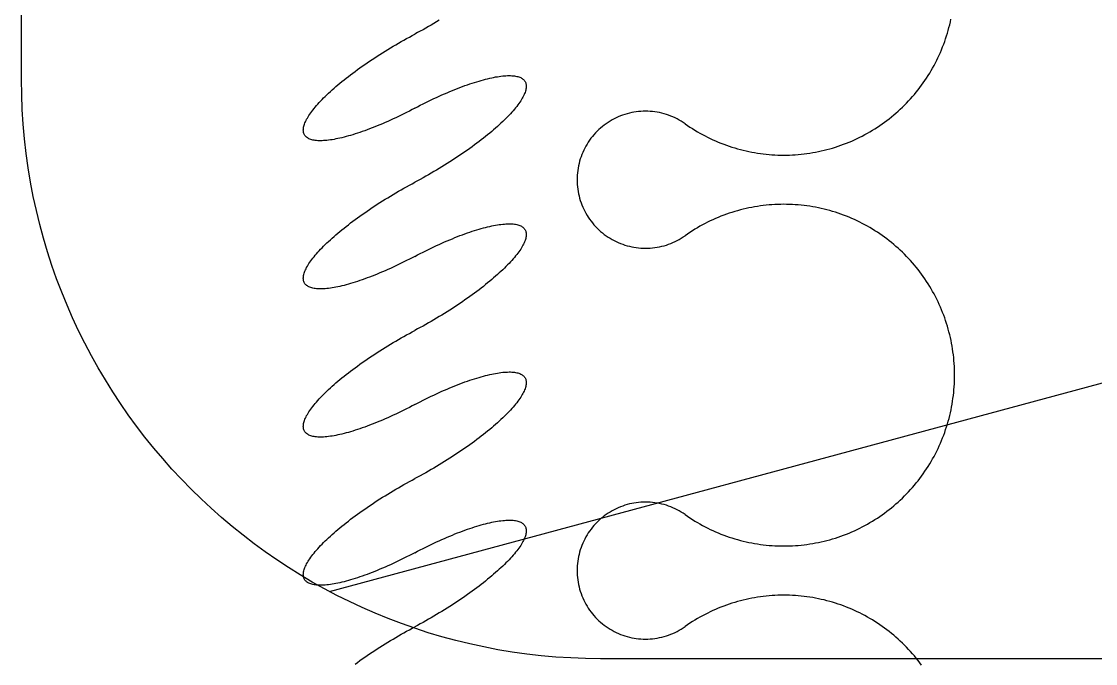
# Model space of a CAD drawing. Header units: millimetres. Extents: x -187744 to 2148, y -49419 to 6550.
# Drawn here: x -8890.4 to -8751.2, y -12017.7 to -11934.5 of the extents above; entities that cross this region are included whole.
import ezdxf

# ---------------------------------------------------------------- set-up
doc = ezdxf.new("R2010")
doc.units = ezdxf.units.MM
doc.header["$LTSCALE"] = 1000
doc.header["$MEASUREMENT"] = 0
doc.linetypes.add('HIDDEN2', pattern=[0.1875, 0.125, -0.0625])
for name, color, linetype in [('FF-FURNA', 40, 'Continuous'), ('厨卫用具', 15, 'Continuous'), ('空_', 6, 'HIDDEN2')]:
    doc.layers.add(name, color=color, linetype=linetype)

# ---------------------------------------------------------------- blocks, each defined once
blk = doc.blocks.new('DRAPES2')
at = {"linetype": 'ByBlock'}
for points in [[(769.339, 89.2269, 0), (769.945, 88.7751, 0), (770.543, 88.313, 0), (771.134, 87.8408, 0), (771.716, 87.3586, 0), (772.289, 86.8665, 0), (772.855, 86.3647, 0), (773.411, 85.8533, 0), (773.959, 85.3325, 0), (774.498, 84.8023, 0), (775.028, 84.2631, 0), (775.548, 83.7149, 0), (776.059, 83.1579, 0), (776.561, 82.5922, 0), (777.052, 82.0181, 0), (777.534, 81.4356, 0), (778.006, 80.845, 0), (778.467, 80.2464, 0), (778.919, 79.64, 0), (779.36, 79.026, 0), (779.79, 78.4046, 0), (780.21, 77.7759, 0), (780.618, 77.1401, 0), (781.016, 76.4975, 0), (781.403, 75.8481, 0), (781.779, 75.1922, 0), (782.144, 74.53, 0), (782.497, 73.8617, 0), (782.838, 73.1874, 0), (783.169, 72.5074, 0), (783.487, 71.8219, 0), (783.794, 71.131, 0), (784.089, 70.435, 0), (784.371, 69.734, 0), (784.642, 69.0284, 0), (784.901, 68.3182, 0), (785.148, 67.6036, 0), (785.382, 66.885, 0), (785.604, 66.1625, 0), (785.814, 65.4363, 0), (786.011, 64.7066, 0), (786.196, 63.9736, 0), (786.368, 63.2376, 0), (786.528, 62.4987, 0), (786.675, 61.7573, 0), (786.809, 61.0134, 0), (786.931, 60.2674, 0), (787.04, 59.5194, 0), (787.136, 58.7696, 0), (787.219, 58.0183, 0), (787.289, 57.2657, 0), (787.347, 56.512, 0), (787.392, 55.7574, 0), (787.423, 55.0022, 0), (787.442, 54.2465, 0), (787.448, 53.4906, 0), (787.441, 52.7348, 0), (787.421, 51.9791, 0), (787.389, 51.224, 0), (787.343, 50.4694, 0), (787.284, 49.7158, 0), (787.213, 48.9633, 0), (787.129, 48.2121, 0), (787.031, 47.4625, 0), (786.922, 46.7146, 0), (786.799, 45.9687, 0), (786.664, 45.2251, 0), (786.516, 44.4838, 0), (786.355, 43.7452, 0), (786.182, 43.0094, 0), (785.996, 42.2767, 0), (785.798, 41.5473, 0), (785.587, 40.8214, 0), (785.364, 40.0991, 0), (785.128, 39.3808, 0), (784.881, 38.6667, 0), (784.621, 37.9568, 0), (784.349, 37.2515, 0), (784.065, 36.5509, 0), (783.769, 35.8553, 0), (783.462, 35.1649, 0), (783.142, 34.4798, 0), (782.811, 33.8002, 0), (782.469, 33.1264, 0), (782.114, 32.4586, 0), (781.749, 31.7969, 0), (781.372, 31.1416, 0), (780.985, 30.4927, 0), (780.586, 29.8506, 0), (780.176, 29.2154, 0), (779.755, 28.5873, 0), (779.324, 27.9665, 0)], [(808.31, 27.9648, 0), (807.879, 28.5857, 0), (807.458, 29.2139, 0), (807.049, 29.8491, 0), (806.65, 30.4913, 0), (806.262, 31.1401, 0), (805.885, 31.7955, 0), (805.52, 32.4573, 0), (805.166, 33.1252, 0), (804.824, 33.799, 0), (804.493, 34.4786, 0), (804.173, 35.1637, 0), (803.866, 35.8542, 0), (803.57, 36.5498, 0), (803.286, 37.2504, 0), (803.014, 37.9558, 0), (802.755, 38.6656, 0), (802.507, 39.3798, 0), (802.272, 40.0982, 0), (802.049, 40.8204, 0), (801.838, 41.5464, 0), (801.64, 42.2758, 0), (801.454, 43.0085, 0), (801.281, 43.7443, 0), (801.12, 44.483, 0), (800.972, 45.2242, 0), (800.837, 45.9679, 0), (800.715, 46.7138, 0), (800.605, 47.4617, 0), (800.508, 48.2114, 0), (800.424, 48.9626, 0), (800.352, 49.7151, 0), (800.294, 50.4687, 0), (800.248, 51.2232, 0), (800.216, 51.9784, 0), (800.196, 52.734, 0), (800.189, 53.4899, 0), (800.195, 54.2458, 0), (800.214, 55.0014, 0), (800.246, 55.7567, 0), (800.29, 56.5112, 0), (800.348, 57.2649, 0), (800.418, 58.0175, 0), (800.502, 58.7688, 0), (800.598, 59.5186, 0), (800.707, 60.2666, 0), (800.828, 61.0126, 0), (800.963, 61.7565, 0), (801.11, 62.4979, 0), (801.27, 63.2367, 0), (801.442, 63.9727, 0), (801.627, 64.7057, 0), (801.824, 65.4353, 0), (802.034, 66.1615, 0), (802.256, 66.884, 0), (802.491, 67.6026, 0), (802.738, 68.3171, 0), (802.996, 69.0273, 0), (803.267, 69.733, 0), (803.55, 70.4339, 0), (803.845, 71.1299, 0), (804.152, 71.8207, 0), (804.471, 72.5062, 0), (804.801, 73.1862, 0), (805.143, 73.8604, 0), (805.496, 74.5287, 0), (805.86, 75.1909, 0), (806.236, 75.8467, 0), (806.623, 76.496, 0), (807.021, 77.1386, 0), (807.43, 77.7744, 0), (807.85, 78.403, 0), (808.28, 79.0244, 0), (808.721, 79.6383, 0), (809.173, 80.2447, 0), (809.634, 80.8432, 0), (810.106, 81.4337, 0), (810.588, 82.0161, 0), (811.08, 82.5902, 0), (811.581, 83.1558, 0), (812.092, 83.7128, 0), (812.613, 84.261, 0), (813.143, 84.8001, 0), (813.681, 85.3302, 0), (814.229, 85.851, 0), (814.786, 86.3623, 0), (815.351, 86.8641, 0), (815.925, 87.3561, 0), (816.507, 87.8382, 0), (817.098, 88.3104, 0), (817.696, 88.7724, 0), (818.302, 89.2241, 0), (818.916, 89.6654, 0), (819.537, 90.0961, 0), (820.165, 90.5162, 0), (820.801, 90.9254, 0), (821.443, 91.3238, 0), (822.092, 91.7111, 0), (822.748, 92.0873, 0), (823.41, 92.4522, 0), (824.078, 92.8058, 0), (824.752, 93.1479, 0), (825.432, 93.4785, 0), (826.117, 93.7974, 0), (826.808, 94.1045, 0), (827.504, 94.3998, 0), (828.205, 94.6832, 0), (828.91, 94.9545, 0), (829.62, 95.2138, 0), (830.334, 95.4609, 0), (831.053, 95.6957, 0), (831.775, 95.9183, 0), (832.501, 96.1285, 0), (833.231, 96.3262, 0), (833.964, 96.5115, 0), (834.7, 96.6842, 0), (835.438, 96.8443, 0), (836.18, 96.9918, 0), (836.924, 97.1266, 0), (837.67, 97.2487, 0), (838.418, 97.358, 0), (839.167, 97.4546, 0), (839.919, 97.5383, 0), (840.671, 97.6091, 0), (841.425, 97.6671, 0), (842.179, 97.7122, 0), (842.935, 97.7445, 0), (843.69, 97.7638, 0), (844.446, 97.7702, 0)], [(844.446, 97.7702, 0), (845.202, 97.7637, 0), (845.958, 97.7443, 0), (846.713, 97.712, 0), (847.467, 97.6668, 0), (848.221, 97.6087, 0), (848.973, 97.5377, 0), (849.725, 97.454, 0), (850.474, 97.3573, 0), (851.222, 97.2479, 0), (851.968, 97.1258, 0), (852.712, 96.9909, 0), (853.453, 96.8433, 0), (854.192, 96.6831, 0), (854.928, 96.5103, 0), (855.661, 96.325, 0), (856.39, 96.1271, 0), (857.116, 95.9169, 0), (857.839, 95.6942, 0), (858.557, 95.4593, 0), (859.272, 95.2121, 0), (859.982, 94.9527, 0), (860.687, 94.6813, 0), (861.388, 94.3979, 0), (862.084, 94.1025, 0), (862.774, 93.7953, 0), (863.46, 93.4763, 0), (864.139, 93.1457, 0), (864.813, 92.8035, 0), (865.481, 92.4499, 0), (866.143, 92.0848, 0), (866.799, 91.7086, 0), (867.448, 91.3212, 0), (868.09, 90.9228, 0), (868.726, 90.5134, 0), (869.354, 90.0933, 0), (869.975, 89.6625, 0), (870.589, 89.2211, 0), (871.195, 88.7693, 0), (871.793, 88.3073, 0), (872.384, 87.8351, 0), (872.966, 87.3529, 0), (873.539, 86.8608, 0), (874.105, 86.3589, 0), (874.661, 85.8475, 0), (875.209, 85.3267, 0), (875.748, 84.7966, 0), (876.278, 84.2573, 0), (876.798, 83.7091, 0), (877.309, 83.1521, 0), (877.811, 82.5864, 0), (878.302, 82.0123, 0), (878.784, 81.4298, 0), (879.256, 80.8392, 0), (879.717, 80.2406, 0), (880.169, 79.6343, 0), (880.61, 79.0203, 0), (881.04, 78.3988, 0), (881.46, 77.7702, 0), (881.868, 77.1344, 0), (882.266, 76.4917, 0), (882.653, 75.8424, 0), (883.029, 75.1865, 0), (883.394, 74.5243, 0), (883.747, 73.8559, 0), (884.088, 73.1817, 0), (884.419, 72.5017, 0), (884.737, 71.8161, 0), (885.044, 71.1253, 0), (885.339, 70.4292, 0), (885.621, 69.7283, 0), (885.892, 69.0226, 0), (886.151, 68.3124, 0), (886.398, 67.5979, 0), (886.632, 66.8792, 0), (886.854, 66.1567, 0), (887.064, 65.4305, 0), (887.261, 64.7008, 0), (887.446, 63.9678, 0), (887.618, 63.2318, 0), (887.778, 62.493, 0), (887.925, 61.7515, 0), (888.059, 61.0077, 0), (888.181, 60.2616, 0), (888.29, 59.5136, 0), (888.386, 58.7638, 0), (888.469, 58.0125, 0), (888.539, 57.2599, 0), (888.597, 56.5062, 0), (888.642, 55.7516, 0), (888.673, 54.9964, 0), (888.692, 54.2407, 0), (888.698, 53.4849, 0), (888.691, 52.729, 0), (888.671, 51.9734, 0), (888.639, 51.2182, 0), (888.593, 50.4637, 0), (888.534, 49.7101, 0), (888.463, 48.9575, 0), (888.379, 48.2064, 0), (888.281, 47.4567, 0), (888.172, 46.7089, 0), (888.049, 45.963, 0), (887.914, 45.2193, 0), (887.766, 44.478, 0), (887.605, 43.7394, 0), (887.432, 43.0037, 0), (887.246, 42.271, 0), (887.048, 41.5415, 0), (886.837, 40.8156, 0), (886.614, 40.0934, 0), (886.378, 39.3751, 0), (886.131, 38.6609, 0), (885.871, 37.9511, 0), (885.599, 37.2457, 0), (885.315, 36.5452, 0), (885.019, 35.8496, 0), (884.712, 35.1591, 0), (884.392, 34.474, 0), (884.061, 33.7945, 0), (883.719, 33.1207, 0), (883.364, 32.4528, 0), (882.999, 31.7911, 0), (882.622, 31.1358, 0), (882.235, 30.487, 0), (881.836, 29.8449, 0), (881.426, 29.2096, 0), (881.005, 28.5815, 0), (880.574, 27.9607, 0)], [(909.56, 27.959, 0), (909.129, 28.5799, 0), (908.708, 29.2081, 0), (908.299, 29.8433, 0), (907.9, 30.4855, 0), (907.512, 31.1344, 0), (907.135, 31.7898, 0), (906.77, 32.4515, 0), (906.416, 33.1194, 0), (906.074, 33.7932, 0), (905.743, 34.4728, 0), (905.423, 35.1579, 0), (905.116, 35.8484, 0), (904.82, 36.5441, 0), (904.536, 37.2447, 0), (904.264, 37.95, 0), (904.005, 38.6599, 0), (903.757, 39.3741, 0), (903.522, 40.0924, 0), (903.299, 40.8147, 0), (903.088, 41.5406, 0), (902.89, 42.2701, 0), (902.704, 43.0028, 0), (902.531, 43.7386, 0), (902.37, 44.4772, 0), (902.222, 45.2185, 0), (902.087, 45.9622, 0), (901.965, 46.7081, 0), (901.855, 47.456, 0), (901.758, 48.2056, 0), (901.674, 48.9568, 0), (901.602, 49.7093, 0), (901.544, 50.4629, 0), (901.498, 51.2175, 0), (901.466, 51.9727, 0), (901.446, 52.7283, 0), (901.439, 53.4842, 0), (901.445, 54.24, 0), (901.464, 54.9957, 0), (901.496, 55.7509, 0), (901.54, 56.5055, 0), (901.598, 57.2592, 0), (901.668, 58.0118, 0), (901.752, 58.7631, 0), (901.848, 59.5128, 0), (901.957, 60.2608, 0), (902.078, 61.0069, 0), (902.213, 61.7507, 0), (902.36, 62.4922, 0), (902.52, 63.231, 0), (902.692, 63.967, 0), (902.877, 64.6999, 0), (903.074, 65.4296, 0), (903.284, 66.1558, 0), (903.506, 66.8783, 0), (903.741, 67.5969, 0), (903.988, 68.3114, 0), (904.246, 69.0216, 0), (904.517, 69.7272, 0), (904.8, 70.4281, 0), (905.095, 71.1241, 0), (905.402, 71.815, 0), (905.721, 72.5005, 0), (906.051, 73.1804, 0), (906.393, 73.8547, 0), (906.746, 74.5229, 0), (907.11, 75.1851, 0), (907.486, 75.8409, 0), (907.873, 76.4903, 0), (908.271, 77.1329, 0), (908.68, 77.7686, 0), (909.1, 78.3972, 0), (909.53, 79.0186, 0), (909.971, 79.6326, 0), (910.423, 80.2389, 0), (910.884, 80.8374, 0), (911.356, 81.428, 0), (911.838, 82.0104, 0), (912.33, 82.5845, 0), (912.831, 83.1501, 0), (913.342, 83.707, 0), (913.863, 84.2552, 0), (914.393, 84.7944, 0), (914.931, 85.3244, 0), (915.479, 85.8452, 0), (916.036, 86.3566, 0), (916.601, 86.8583, 0), (917.175, 87.3503, 0), (917.757, 87.8325, 0), (918.348, 88.3046, 0), (918.946, 88.7666, 0), (919.552, 89.2183, 0), (920.166, 89.6596, 0), (920.787, 90.0903, 0), (921.415, 90.5104, 0), (922.051, 90.9197, 0), (922.693, 91.318, 0), (923.342, 91.7054, 0), (923.998, 92.0816, 0), (924.66, 92.4465, 0), (925.328, 92.8001, 0), (926.002, 93.1422, 0), (926.682, 93.4727, 0), (927.367, 93.7916, 0), (928.058, 94.0987, 0), (928.754, 94.394, 0), (929.455, 94.6774, 0), (930.16, 94.9488, 0), (930.87, 95.208, 0), (931.584, 95.4551, 0), (932.303, 95.69, 0), (933.025, 95.9125, 0), (933.751, 96.1227, 0), (934.481, 96.3205, 0), (935.214, 96.5057, 0), (935.95, 96.6785, 0), (936.688, 96.8386, 0)], [(808.31, 27.9648, 0), (808.651, 27.4638, 0), (808.976, 26.9514, 0), (809.282, 26.4283, 0), (809.571, 25.895, 0), (809.841, 25.3521, 0), (810.092, 24.8003, 0), (810.325, 24.2403, 0), (810.538, 23.6726, 0), (810.732, 23.098, 0), (810.906, 22.5172, 0), (811.06, 21.9307, 0), (811.194, 21.3393, 0), (811.307, 20.7436, 0), (811.4, 20.1445, 0), (811.473, 19.5425, 0), (811.525, 18.9384, 0), (811.557, 18.3328, 0), (811.567, 17.7265, 0), (811.557, 17.1203, 0), (811.527, 16.5147, 0), (811.475, 15.9105, 0), (811.403, 15.3084, 0), (811.311, 14.7091, 0), (811.198, 14.1134, 0), (811.065, 13.5218, 0), (810.911, 12.9352, 0), (810.738, 12.3541, 0), (810.545, 11.7792, 0), (810.332, 11.2113, 0), (810.101, 10.651, 0), (809.85, 10.099, 0), (809.58, 9.5558, 0), (809.292, 9.02215, 0), (808.986, 8.49865, 0), (808.663, 7.9859, 0), (808.322, 7.4845, 0), (807.964, 6.99504, 0), (807.589, 6.5181, 0), (807.199, 6.05422, 0), (806.793, 5.60395, 0), (806.371, 5.16781, 0), (805.936, 4.74632, 0), (805.485, 4.33996, 0), (805.022, 3.94921, 0), (804.545, 3.57452, 0), (804.056, 3.21634, 0), (803.555, 2.87508, 0), (803.042, 2.55113, 0), (802.519, 2.24488, 0), (801.985, 1.95669, 0), (801.442, 1.68688, 0), (800.89, 1.43578, 0), (800.33, 1.20368, 0), (799.762, 0.990841, 0), (799.187, 0.797523, 0), (798.606, 0.623948, 0), (798.02, 0.470317, 0), (797.428, 0.336811, 0), (796.833, 0.223584, 0), (796.234, 0.13077, 0), (795.631, 0.058477, 0), (795.027, 0.006788, 0), (794.422, -0.024236, 0), (793.815, -0.034558, 0), (793.209, -0.024167, 0), (792.604, 0.006926, 0), (791.999, 0.058683, 0), (791.397, 0.131045, 0), (790.798, 0.223928, 0), (790.203, 0.337222, 0), (789.611, 0.470795, 0), (789.024, 0.624493, 0), (788.444, 0.798135, 0), (787.869, 0.991518, 0), (787.301, 1.20442, 0), (786.741, 1.43658, 0), (786.189, 1.68775, 0), (785.646, 1.95762, 0), (785.113, 2.24587, 0), (784.589, 2.55218, 0), (784.077, 2.87619, 0), (783.575, 3.21751, 0), (783.086, 3.57574, 0), (782.61, 3.95048, 0), (782.146, 4.34129, 0), (781.696, 4.7477, 0), (781.26, 5.16924, 0), (780.839, 5.60543, 0), (780.433, 6.05574, 0), (780.042, 6.51966, 0), (779.668, 6.99665, 0), (779.31, 7.48615, 0), (778.969, 7.98759, 0), (778.645, 8.50037, 0), (778.34, 9.02391, 0), (778.052, 9.5576, 0), (777.782, 10.1008, 0), (777.531, 10.6529, 0), (777.3, 11.2132, 0), (777.087, 11.7811, 0), (776.894, 12.356, 0), (776.721, 12.9371, 0), (776.568, 13.5238, 0), (776.435, 14.1153, 0), (776.322, 14.7111, 0), (776.229, 15.3104, 0), (776.158, 15.9125, 0), (776.106, 16.5167, 0), (776.076, 17.1223, 0), (776.066, 17.7286, 0), (776.076, 18.3348, 0), (776.108, 18.9404, 0), (776.16, 19.5445, 0), (776.233, 20.1465, 0), (776.326, 20.7456, 0), (776.44, 21.3412, 0), (776.574, 21.9326, 0), (776.728, 22.5191, 0), (776.902, 23.1, 0), (777.096, 23.6745, 0), (777.309, 24.2422, 0), (777.541, 24.8022, 0), (777.793, 25.3539, 0), (778.063, 25.8968, 0), (778.352, 26.43, 0), (778.658, 26.9532, 0), (778.983, 27.4655, 0), (779.324, 27.9665, 0)], [(909.56, 27.959, 0), (909.901, 27.458, 0), (910.226, 26.9457, 0), (910.532, 26.4225, 0), (910.821, 25.8892, 0), (911.091, 25.3463, 0), (911.342, 24.7946, 0), (911.575, 24.2345, 0), (911.788, 23.6669, 0), (911.982, 23.0923, 0), (912.156, 22.5114, 0), (912.31, 21.9249, 0), (912.444, 21.3335, 0), (912.557, 20.7379, 0), (912.65, 20.1387, 0), (912.723, 19.5367, 0), (912.775, 18.9326, 0), (912.807, 18.327, 0), (912.817, 17.7208, 0), (912.807, 17.1145, 0), (912.777, 16.5089, 0), (912.725, 15.9047, 0), (912.653, 15.3026, 0), (912.561, 14.7034, 0), (912.448, 14.1076, 0), (912.315, 13.5161, 0), (912.161, 12.9294, 0), (911.988, 12.3483, 0), (911.795, 11.7735, 0), (911.582, 11.2056, 0), (911.351, 10.6453, 0), (911.1, 10.0932, 0), (910.83, 9.55004, 0), (910.542, 9.01639, 0), (910.236, 8.49289, 0), (909.913, 7.98014, 0), (909.572, 7.47874, 0), (909.214, 6.98928, 0), (908.839, 6.51234, 0), (908.449, 6.04846, 0), (908.043, 5.59819, 0), (907.621, 5.16205, 0), (907.186, 4.74056, 0), (906.735, 4.3342, 0), (906.272, 3.94345, 0), (905.795, 3.56876, 0), (905.306, 3.21058, 0), (904.805, 2.86932, 0), (904.292, 2.54537, 0), (903.769, 2.23912, 0), (903.235, 1.95093, 0), (902.692, 1.68112, 0), (902.14, 1.43002, 0), (901.58, 1.19792, 0), (901.012, 0.985082, 0), (900.437, 0.791764, 0), (899.856, 0.618188, 0), (899.27, 0.464557, 0), (898.678, 0.331051, 0), (898.083, 0.217825, 0), (897.484, 0.125011, 0), (896.881, 0.052717, 0), (896.277, 0.001028, 0), (895.672, -0.029995, 0), (895.065, -0.040317, 0), (894.459, -0.029926, 0), (893.854, 0.001166, 0), (893.249, 0.052924, 0), (892.647, 0.125286, 0), (892.048, 0.218168, 0), (891.453, 0.331462, 0), (890.861, 0.465036, 0), (890.274, 0.618733, 0), (889.694, 0.792375, 0), (889.119, 0.985758, 0), (888.551, 1.19866, 0), (887.991, 1.43083, 0), (887.439, 1.68199, 0), (886.896, 1.95186, 0), (886.363, 2.24011, 0), (885.839, 2.54642, 0), (885.327, 2.87043, 0), (884.825, 3.21175, 0), (884.336, 3.56999, 0), (883.86, 3.94472, 0), (883.396, 4.33553, 0), (882.946, 4.74194, 0), (882.51, 5.16348, 0), (882.089, 5.59967, 0), (881.683, 6.04998, 0), (881.292, 6.51391, 0), (880.918, 6.99089, 0), (880.56, 7.48039, 0), (880.219, 7.98183, 0), (879.895, 8.49461, 0), (879.59, 9.01815, 0), (879.302, 9.55184, 0), (879.032, 10.095, 0), (878.781, 10.6471, 0), (878.55, 11.2075, 0), (878.337, 11.7754, 0), (878.144, 12.3502, 0), (877.971, 12.9313, 0), (877.818, 13.518, 0), (877.685, 14.1096, 0), (877.572, 14.7054, 0), (877.479, 15.3046, 0), (877.408, 15.9067, 0), (877.356, 16.5109, 0), (877.326, 17.1165, 0), (877.316, 17.7228, 0), (877.326, 18.3291, 0), (877.358, 18.9346, 0), (877.41, 19.5387, 0), (877.483, 20.1407, 0), (877.576, 20.7399, 0), (877.69, 21.3355, 0), (877.824, 21.9269, 0), (877.978, 22.5133, 0), (878.152, 23.0942, 0), (878.345, 23.6688, 0), (878.559, 24.2364, 0), (878.791, 24.7964, 0), (879.043, 25.3482, 0), (879.313, 25.891, 0), (879.602, 26.4243, 0), (879.908, 26.9474, 0), (880.233, 27.4597, 0), (880.574, 27.9607, 0)]]:
    blk.add_polyline3d(points, dxfattribs=at)
blk = doc.blocks.new('06BDR-PR2')
for points in [[(899.644, 0, 0), (900.016, 0.70889, 0), (900.382, 1.41736, 0), (900.742, 2.12497, 0), (901.095, 2.8313, 0), (901.441, 3.53593, 0), (901.781, 4.23843, 0), (902.113, 4.93837, 0), (902.438, 5.63534, 0), (902.756, 6.32892, 0), (903.066, 7.01868, 0), (903.369, 7.70421, 0), (903.663, 8.38511, 0), (903.949, 9.06095, 0), (904.227, 9.73134, 0), (904.496, 10.3959, 0), (904.756, 11.0541, 0), (905.008, 11.7057, 0), (905.251, 12.3503, 0), (905.484, 12.9874, 0), (905.708, 13.6167, 0), (905.923, 14.2378, 0), (906.128, 14.8503, 0), (906.323, 15.4538, 0), (906.509, 16.0481, 0), (906.685, 16.6327, 0), (906.85, 17.2073, 0), (907.006, 17.7715, 0), (907.151, 18.325, 0), (907.286, 18.8674, 0), (907.411, 19.3985, 0), (907.525, 19.9179, 0), (907.629, 20.4254, 0), (907.722, 20.9205, 0), (907.805, 21.403, 0), (907.876, 21.8726, 0), (907.937, 22.329, 0), (907.988, 22.772, 0), (908.027, 23.2013, 0), (908.056, 23.6166, 0), (908.073, 24.0177, 0), (908.08, 24.4043, 0), (908.076, 24.7762, 0), (908.062, 25.1332, 0), (908.036, 25.475, 0), (907.999, 25.8015, 0), (907.952, 26.1125, 0), (907.894, 26.4077, 0), (907.825, 26.687, 0), (907.746, 26.9503, 0), (907.655, 27.1973, 0), (907.555, 27.4279, 0), (907.443, 27.642, 0), (907.321, 27.8395, 0), (907.189, 28.0201, 0), (907.047, 28.1839, 0), (906.894, 28.3308, 0), (906.731, 28.4605, 0), (906.558, 28.5732, 0), (906.375, 28.6686, 0), (906.182, 28.7467, 0), (905.98, 28.8075, 0), (905.767, 28.851, 0), (905.546, 28.8771, 0), (905.315, 28.8858, 0), (905.075, 28.8771, 0), (904.826, 28.851, 0), (904.568, 28.8075, 0), (904.301, 28.7467, 0), (904.025, 28.6686, 0), (903.742, 28.5732, 0), (903.45, 28.4605, 0), (903.149, 28.3308, 0), (902.841, 28.1839, 0), (902.526, 28.0201, 0), (902.202, 27.8395, 0), (901.872, 27.642, 0), (901.534, 27.4279, 0), (901.19, 27.1973, 0), (900.838, 26.9503, 0), (900.48, 26.687, 0), (900.116, 26.4077, 0), (899.746, 26.1125, 0), (899.37, 25.8015, 0), (898.989, 25.475, 0), (898.602, 25.1332, 0), (898.209, 24.7762, 0), (897.812, 24.4043, 0), (897.411, 24.0177, 0), (897.004, 23.6166, 0), (896.594, 23.2013, 0), (896.18, 22.772, 0), (895.762, 22.329, 0), (895.34, 21.8726, 0), (894.915, 21.403, 0), (894.488, 20.9205, 0), (894.058, 20.4254, 0), (893.625, 19.9179, 0), (893.19, 19.3985, 0), (892.753, 18.8674, 0), (892.315, 18.325, 0), (891.875, 17.7715, 0), (891.435, 17.2073, 0), (890.993, 16.6327, 0), (890.551, 16.0481, 0), (890.108, 15.4538, 0), (889.666, 14.8503, 0), (889.223, 14.2378, 0), (888.782, 13.6167, 0), (888.34, 12.9874, 0), (887.9, 12.3503, 0), (887.462, 11.7057, 0), (887.024, 11.0541, 0), (886.589, 10.3959, 0), (886.156, 9.73134, 0), (885.725, 9.06095, 0), (885.297, 8.38511, 0), (884.871, 7.70421, 0), (884.449, 7.01868, 0), (884.03, 6.32892, 0), (883.614, 5.63534, 0), (883.203, 4.93837, 0), (882.796, 4.23843, 0), (882.393, 3.53593, 0), (881.994, 2.8313, 0), (881.601, 2.12497, 0), (881.212, 1.41736, 0), (880.829, 0.70889, 0), (880.452, 0, 0)], [(938.03, 0, 0), (938.402, 0.70889, 0), (938.768, 1.41736, 0), (939.127, 2.12497, 0), (939.48, 2.8313, 0), (939.827, 3.53593, 0), (940.166, 4.23843, 0), (940.499, 4.93837, 0), (940.824, 5.63534, 0), (941.142, 6.32892, 0), (941.452, 7.01868, 0), (941.754, 7.70421, 0), (942.049, 8.38511, 0), (942.335, 9.06095, 0), (942.612, 9.73134, 0), (942.882, 10.3959, 0), (943.142, 11.0541, 0), (943.394, 11.7057, 0), (943.636, 12.3503, 0), (943.87, 12.9874, 0), (944.094, 13.6167, 0), (944.308, 14.2378, 0), (944.514, 14.8503, 0), (944.709, 15.4538, 0), (944.895, 16.0481, 0), (945.07, 16.6327, 0), (945.236, 17.2073, 0), (945.392, 17.7715, 0), (945.537, 18.325, 0), (945.672, 18.8674, 0), (945.797, 19.3985, 0), (945.911, 19.9179, 0), (946.015, 20.4254, 0), (946.108, 20.9205, 0), (946.19, 21.403, 0), (946.262, 21.8726, 0), (946.323, 22.329, 0), (946.373, 22.772, 0), (946.413, 23.2013, 0), (946.441, 23.6166, 0), (946.459, 24.0177, 0), (946.466, 24.4043, 0), (946.462, 24.7762, 0), (946.447, 25.1332, 0), (946.422, 25.475, 0), (946.385, 25.8015, 0), (946.338, 26.1125, 0), (946.28, 26.4077, 0), (946.211, 26.687, 0), (946.131, 26.9503, 0), (946.041, 27.1973, 0), (945.94, 27.4279, 0), (945.829, 27.642, 0), (945.707, 27.8395, 0), (945.575, 28.0201, 0), (945.432, 28.1839, 0), (945.279, 28.3308, 0), (945.116, 28.4605, 0), (944.943, 28.5732, 0), (944.76, 28.6686, 0), (944.568, 28.7467, 0), (944.365, 28.8075, 0), (944.153, 28.851, 0), (943.931, 28.8771, 0), (943.701, 28.8858, 0), (943.46, 28.8771, 0), (943.211, 28.851, 0), (942.953, 28.8075, 0), (942.686, 28.7467, 0), (942.411, 28.6686, 0), (942.127, 28.5732, 0), (941.835, 28.4605, 0), (941.535, 28.3308, 0), (941.227, 28.1839, 0), (940.911, 28.0201, 0), (940.588, 27.8395, 0), (940.257, 27.642, 0), (939.92, 27.4279, 0), (939.575, 27.1973, 0), (939.224, 26.9503, 0), (938.866, 26.687, 0), (938.502, 26.4077, 0), (938.132, 26.1125, 0), (937.756, 25.8015, 0), (937.374, 25.475, 0), (936.987, 25.1332, 0), (936.595, 24.7762, 0), (936.198, 24.4043, 0), (935.796, 24.0177, 0), (935.39, 23.6166, 0), (934.98, 23.2013, 0), (934.565, 22.772, 0), (934.147, 22.329, 0), (933.726, 21.8726, 0), (933.301, 21.403, 0), (932.874, 20.9205, 0), (932.443, 20.4254, 0), (932.011, 19.9179, 0), (931.576, 19.3985, 0), (931.139, 18.8674, 0), (930.701, 18.325, 0), (930.261, 17.7715, 0), (929.82, 17.2073, 0), (929.379, 16.6327, 0), (928.936, 16.0481, 0), (928.494, 15.4538, 0), (928.051, 14.8503, 0), (927.609, 14.2378, 0), (927.167, 13.6167, 0), (926.726, 12.9874, 0), (926.286, 12.3503, 0), (925.847, 11.7057, 0), (925.41, 11.0541, 0), (924.975, 10.3959, 0), (924.541, 9.73134, 0), (924.111, 9.06095, 0), (923.682, 8.38511, 0), (923.257, 7.70421, 0), (922.834, 7.01868, 0), (922.415, 6.32892, 0), (922, 5.63534, 0), (921.589, 4.93837, 0), (921.181, 4.23843, 0), (920.778, 3.53593, 0), (920.38, 2.8313, 0), (919.986, 2.12497, 0), (919.598, 1.41736, 0), (919.215, 0.70889, 0), (918.837, 0, 0)], [(976.416, 0, 0), (976.787, 0.70889, 0), (977.153, 1.41736, 0), (977.513, 2.12497, 0), (977.866, 2.8313, 0), (978.212, 3.53593, 0), (978.552, 4.23843, 0), (978.884, 4.93837, 0), (979.21, 5.63534, 0), (979.528, 6.32892, 0), (979.838, 7.01868, 0), (980.14, 7.70421, 0), (980.434, 8.38511, 0), (980.72, 9.06095, 0), (980.998, 9.73134, 0), (981.267, 10.3959, 0), (981.528, 11.0541, 0), (981.779, 11.7057, 0), (982.022, 12.3503, 0), (982.255, 12.9874, 0), (982.479, 13.6167, 0), (982.694, 14.2378, 0), (982.899, 14.8503, 0), (983.095, 15.4538, 0), (983.28, 16.0481, 0), (983.456, 16.6327, 0), (983.622, 17.2073, 0), (983.777, 17.7715, 0), (983.923, 18.325, 0), (984.058, 18.8674, 0), (984.182, 19.3985, 0), (984.297, 19.9179, 0), (984.4, 20.4254, 0), (984.493, 20.9205, 0), (984.576, 21.403, 0), (984.648, 21.8726, 0), (984.709, 22.329, 0), (984.759, 22.772, 0), (984.798, 23.2013, 0), (984.827, 23.6166, 0), (984.845, 24.0177, 0), (984.852, 24.4043, 0), (984.848, 24.7762, 0), (984.833, 25.1332, 0), (984.807, 25.475, 0), (984.771, 25.8015, 0), (984.723, 26.1125, 0), (984.665, 26.4077, 0), (984.596, 26.687, 0), (984.517, 26.9503, 0), (984.427, 27.1973, 0), (984.326, 27.4279, 0), (984.214, 27.642, 0), (984.093, 27.8395, 0), (983.96, 28.0201, 0), (983.818, 28.1839, 0), (983.665, 28.3308, 0), (983.502, 28.4605, 0), (983.329, 28.5732, 0), (983.146, 28.6686, 0), (982.953, 28.7467, 0), (982.751, 28.8075, 0), (982.539, 28.851, 0), (982.317, 28.8771, 0), (982.086, 28.8858, 0), (981.846, 28.8771, 0), (981.597, 28.851, 0), (981.339, 28.8075, 0), (981.072, 28.7467, 0), (980.797, 28.6686, 0), (980.513, 28.5732, 0), (980.221, 28.4605, 0), (979.921, 28.3308, 0), (979.613, 28.1839, 0), (979.297, 28.0201, 0), (978.974, 27.8395, 0), (978.643, 27.642, 0), (978.305, 27.4279, 0), (977.961, 27.1973, 0), (977.609, 26.9503, 0), (977.252, 26.687, 0), (976.888, 26.4077, 0), (976.517, 26.1125, 0), (976.141, 25.8015, 0), (975.76, 25.475, 0), (975.373, 25.1332, 0), (974.981, 24.7762, 0), (974.584, 24.4043, 0), (974.182, 24.0177, 0), (973.776, 23.6166, 0), (973.365, 23.2013, 0), (972.951, 22.772, 0), (972.533, 22.329, 0), (972.111, 21.8726, 0), (971.687, 21.403, 0), (971.259, 20.9205, 0), (970.829, 20.4254, 0), (970.396, 19.9179, 0), (969.961, 19.3985, 0), (969.525, 18.8674, 0), (969.086, 18.325, 0), (968.647, 17.7715, 0), (968.206, 17.2073, 0), (967.764, 16.6327, 0), (967.322, 16.0481, 0), (966.879, 15.4538, 0), (966.437, 14.8503, 0), (965.995, 14.2378, 0), (965.553, 13.6167, 0), (965.112, 12.9874, 0), (964.672, 12.3503, 0), (964.233, 11.7057, 0), (963.796, 11.0541, 0), (963.36, 10.3959, 0), (962.927, 9.73134, 0), (962.496, 9.06095, 0), (962.068, 8.38511, 0), (961.642, 7.70421, 0), (961.22, 7.01868, 0), (960.801, 6.32892, 0), (960.386, 5.63534, 0), (959.974, 4.93837, 0), (959.567, 4.23843, 0), (959.164, 3.53593, 0), (958.765, 2.8313, 0), (958.372, 2.12497, 0), (957.984, 1.41736, 0), (957.6, 0.70889, 0), (957.223, 0, 0)], [(1014.8, 0, 0), (1015.17, 0.70889, 0), (1015.54, 1.41736, 0), (1015.9, 2.12497, 0), (1016.25, 2.8313, 0), (1016.6, 3.53593, 0), (1016.94, 4.23843, 0), (1017.27, 4.93837, 0), (1017.6, 5.63534, 0), (1017.91, 6.32892, 0), (1018.22, 7.01868, 0), (1018.53, 7.70421, 0), (1018.82, 8.38511, 0), (1019.11, 9.06095, 0), (1019.38, 9.73134, 0), (1019.65, 10.3959, 0), (1019.91, 11.0541, 0), (1020.16, 11.7057, 0), (1020.41, 12.3503, 0), (1020.64, 12.9874, 0), (1020.86, 13.6167, 0), (1021.08, 14.2378, 0), (1021.28, 14.8503, 0), (1021.48, 15.4538, 0), (1021.67, 16.0481, 0), (1021.84, 16.6327, 0), (1022.01, 17.2073, 0), (1022.16, 17.7715, 0), (1022.31, 18.325, 0), (1022.44, 18.8674, 0), (1022.57, 19.3985, 0), (1022.68, 19.9179, 0), (1022.79, 20.4254, 0), (1022.88, 20.9205, 0), (1022.96, 21.403, 0), (1023.03, 21.8726, 0), (1023.09, 22.329, 0), (1023.14, 22.772, 0), (1023.18, 23.2013, 0), (1023.21, 23.6166, 0), (1023.23, 24.0177, 0), (1023.24, 24.4043, 0), (1023.23, 24.7762, 0), (1023.22, 25.1332, 0), (1023.19, 25.475, 0), (1023.16, 25.8015, 0), (1023.11, 26.1125, 0), (1023.05, 26.4077, 0), (1022.98, 26.687, 0), (1022.9, 26.9503, 0), (1022.81, 27.1973, 0), (1022.71, 27.4279, 0), (1022.6, 27.642, 0), (1022.48, 27.8395, 0), (1022.35, 28.0201, 0), (1022.2, 28.1839, 0), (1022.05, 28.3308, 0), (1021.89, 28.4605, 0), (1021.71, 28.5732, 0), (1021.53, 28.6686, 0), (1021.34, 28.7467, 0), (1021.14, 28.8075, 0), (1020.92, 28.851, 0), (1020.7, 28.8771, 0), (1020.47, 28.8858, 0), (1020.23, 28.8771, 0), (1019.98, 28.851, 0), (1019.72, 28.8075, 0), (1019.46, 28.7467, 0), (1019.18, 28.6686, 0), (1018.9, 28.5732, 0), (1018.61, 28.4605, 0), (1018.31, 28.3308, 0), (1018, 28.1839, 0), (1017.68, 28.0201, 0), (1017.36, 27.8395, 0), (1017.03, 27.642, 0), (1016.69, 27.4279, 0), (1016.35, 27.1973, 0), (1016, 26.9503, 0), (1015.64, 26.687, 0), (1015.27, 26.4077, 0), (1014.9, 26.1125, 0), (1014.53, 25.8015, 0), (1014.15, 25.475, 0), (1013.76, 25.1332, 0), (1013.37, 24.7762, 0), (1012.97, 24.4043, 0), (1012.57, 24.0177, 0), (1012.16, 23.6166, 0), (1011.75, 23.2013, 0), (1011.34, 22.772, 0), (1010.92, 22.329, 0), (1010.5, 21.8726, 0), (1010.07, 21.403, 0), (1009.64, 20.9205, 0), (1009.21, 20.4254, 0), (1008.78, 19.9179, 0), (1008.35, 19.3985, 0), (1007.91, 18.8674, 0), (1007.47, 18.325, 0), (1007.03, 17.7715, 0), (1006.59, 17.2073, 0), (1006.15, 16.6327, 0), (1005.71, 16.0481, 0), (1005.27, 15.4538, 0), (1004.82, 14.8503, 0), (1004.38, 14.2378, 0), (1003.94, 13.6167, 0), (1003.5, 12.9874, 0), (1003.06, 12.3503, 0), (1002.62, 11.7057, 0), (1002.18, 11.0541, 0), (1001.75, 10.3959, 0), (1001.31, 9.73134, 0), (1000.88, 9.06095, 0), (1000.45, 8.38511, 0), (1000.03, 7.70421, 0), (999.606, 7.01868, 0), (999.187, 6.32892, 0), (998.771, 5.63534, 0), (998.36, 4.93837, 0), (997.952, 4.23843, 0), (997.549, 3.53593, 0), (997.151, 2.8313, 0), (996.758, 2.12497, 0), (996.369, 1.41736, 0), (995.986, 0.70889, 0), (995.608, 0, 0)], [(1037.57, 6.32892, 0), (1037.16, 5.63534, 0), (1036.75, 4.93837, 0), (1036.34, 4.23843, 0), (1035.94, 3.53593, 0), (1035.54, 2.8313, 0), (1035.14, 2.12497, 0), (1034.75, 1.41736, 0), (1034.37, 0.70889, 0), (1033.99, 0, 0)], [(870.795, -15.4538, 0), (871.238, -14.8503, 0), (871.68, -14.2378, 0), (872.122, -13.6167, 0), (872.563, -12.9874, 0), (873.003, -12.3503, 0), (873.442, -11.7057, 0), (873.879, -11.0541, 0), (874.314, -10.3959, 0), (874.747, -9.73134, 0), (875.178, -9.06095, 0), (875.607, -8.38511, 0), (876.032, -7.70421, 0), (876.454, -7.01868, 0), (876.873, -6.32892, 0), (877.289, -5.63534, 0), (877.7, -4.93837, 0), (878.108, -4.23843, 0), (878.511, -3.53593, 0), (878.909, -2.8313, 0), (879.302, -2.12497, 0), (879.691, -1.41736, 0), (880.074, -0.70889, 0), (880.452, 0, 0)], [(899.644, 0, 0), (899.273, -0.70889, 0), (898.907, -1.41736, 0), (898.547, -2.12497, 0), (898.194, -2.8313, 0), (897.848, -3.53593, 0), (897.508, -4.23843, 0), (897.176, -4.93837, 0), (896.85, -5.63534, 0), (896.533, -6.32892, 0), (896.222, -7.01868, 0), (895.92, -7.70421, 0), (895.626, -8.38511, 0), (895.34, -9.06095, 0), (895.062, -9.73134, 0), (894.793, -10.3959, 0), (894.532, -11.0541, 0), (894.281, -11.7057, 0), (894.038, -12.3503, 0), (893.805, -12.9874, 0), (893.581, -13.6167, 0), (893.366, -14.2378, 0), (893.161, -14.8503, 0), (892.965, -15.4538, 0), (892.78, -16.0481, 0), (892.604, -16.6327, 0), (892.438, -17.2073, 0), (892.283, -17.7715, 0), (892.137, -18.325, 0), (892.002, -18.8674, 0), (891.878, -19.3985, 0), (891.763, -19.9179, 0), (891.66, -20.4254, 0), (891.567, -20.9205, 0), (891.484, -21.403, 0), (891.412, -21.8726, 0), (891.351, -22.329, 0), (891.301, -22.772, 0), (891.262, -23.2013, 0), (891.233, -23.6166, 0), (891.215, -24.0177, 0), (891.208, -24.4043, 0), (891.212, -24.7762, 0), (891.227, -25.1332, 0), (891.253, -25.475, 0), (891.289, -25.8015, 0), (891.337, -26.1125, 0), (891.395, -26.4077, 0), (891.464, -26.687, 0), (891.543, -26.9503, 0), (891.633, -27.1973, 0), (891.734, -27.4279, 0), (891.846, -27.642, 0), (891.967, -27.8395, 0), (892.1, -28.0201, 0), (892.242, -28.1839, 0), (892.395, -28.3308, 0), (892.558, -28.4605, 0), (892.731, -28.5732, 0), (892.914, -28.6686, 0), (893.107, -28.7467, 0), (893.309, -28.8075, 0), (893.521, -28.851, 0), (893.743, -28.8771, 0), (893.974, -28.8858, 0), (894.214, -28.8771, 0), (894.463, -28.851, 0), (894.721, -28.8075, 0), (894.988, -28.7467, 0), (895.263, -28.6686, 0), (895.547, -28.5732, 0), (895.839, -28.4605, 0), (896.139, -28.3308, 0), (896.447, -28.1839, 0), (896.763, -28.0201, 0), (897.086, -27.8395, 0), (897.417, -27.642, 0), (897.755, -27.4279, 0), (898.099, -27.1973, 0), (898.451, -26.9503, 0), (898.808, -26.687, 0), (899.173, -26.4077, 0), (899.543, -26.1125, 0), (899.919, -25.8015, 0), (900.3, -25.475, 0), (900.687, -25.1332, 0), (901.079, -24.7762, 0), (901.477, -24.4043, 0), (901.878, -24.0177, 0), (902.285, -23.6166, 0), (902.695, -23.2013, 0), (903.109, -22.772, 0), (903.527, -22.329, 0), (903.949, -21.8726, 0), (904.373, -21.403, 0), (904.801, -20.9205, 0), (905.231, -20.4254, 0), (905.664, -19.9179, 0), (906.099, -19.3985, 0), (906.535, -18.8674, 0), (906.974, -18.325, 0), (907.413, -17.7715, 0), (907.854, -17.2073, 0), (908.296, -16.6327, 0), (908.738, -16.0481, 0), (909.181, -15.4538, 0), (909.623, -14.8503, 0), (910.065, -14.2378, 0), (910.507, -13.6167, 0), (910.948, -12.9874, 0), (911.388, -12.3503, 0), (911.827, -11.7057, 0), (912.264, -11.0541, 0), (912.7, -10.3959, 0), (913.133, -9.73134, 0), (913.564, -9.06095, 0), (913.992, -8.38511, 0), (914.418, -7.70421, 0), (914.84, -7.01868, 0), (915.259, -6.32892, 0), (915.674, -5.63534, 0), (916.086, -4.93837, 0), (916.493, -4.23843, 0), (916.896, -3.53593, 0), (917.295, -2.8313, 0), (917.688, -2.12497, 0), (918.077, -1.41736, 0), (918.46, -0.70889, 0), (918.837, 0, 0)], [(938.03, 0, 0), (937.658, -0.70889, 0), (937.292, -1.41736, 0), (936.933, -2.12497, 0), (936.58, -2.8313, 0), (936.233, -3.53593, 0), (935.894, -4.23843, 0), (935.561, -4.93837, 0), (935.236, -5.63534, 0), (934.918, -6.32892, 0), (934.608, -7.01868, 0), (934.306, -7.70421, 0), (934.012, -8.38511, 0), (933.725, -9.06095, 0), (933.448, -9.73134, 0), (933.179, -10.3959, 0), (932.918, -11.0541, 0), (932.667, -11.7057, 0), (932.424, -12.3503, 0), (932.191, -12.9874, 0), (931.966, -13.6167, 0), (931.752, -14.2378, 0), (931.547, -14.8503, 0), (931.351, -15.4538, 0), (931.165, -16.0481, 0), (930.99, -16.6327, 0), (930.824, -17.2073, 0), (930.668, -17.7715, 0), (930.523, -18.325, 0), (930.388, -18.8674, 0), (930.263, -19.3985, 0), (930.149, -19.9179, 0), (930.045, -20.4254, 0), (929.952, -20.9205, 0), (929.87, -21.403, 0), (929.798, -21.8726, 0), (929.737, -22.329, 0), (929.687, -22.772, 0), (929.647, -23.2013, 0), (929.619, -23.6166, 0), (929.601, -24.0177, 0), (929.594, -24.4043, 0), (929.598, -24.7762, 0), (929.613, -25.1332, 0), (929.639, -25.475, 0), (929.675, -25.8015, 0), (929.722, -26.1125, 0), (929.78, -26.4077, 0), (929.849, -26.687, 0), (929.929, -26.9503, 0), (930.019, -27.1973, 0), (930.12, -27.4279, 0), (930.231, -27.642, 0), (930.353, -27.8395, 0), (930.485, -28.0201, 0), (930.628, -28.1839, 0), (930.781, -28.3308, 0), (930.944, -28.4605, 0), (931.117, -28.5732, 0), (931.3, -28.6686, 0), (931.492, -28.7467, 0), (931.695, -28.8075, 0), (931.907, -28.851, 0), (932.129, -28.8771, 0), (932.36, -28.8858, 0), (932.6, -28.8771, 0), (932.849, -28.851, 0), (933.107, -28.8075, 0), (933.374, -28.7467, 0), (933.649, -28.6686, 0), (933.933, -28.5732, 0), (934.225, -28.4605, 0), (934.525, -28.3308, 0), (934.833, -28.1839, 0), (935.149, -28.0201, 0), (935.472, -27.8395, 0), (935.803, -27.642, 0), (936.14, -27.4279, 0), (936.485, -27.1973, 0), (936.836, -26.9503, 0), (937.194, -26.687, 0), (937.558, -26.4077, 0), (937.928, -26.1125, 0), (938.304, -25.8015, 0), (938.686, -25.475, 0), (939.073, -25.1332, 0), (939.465, -24.7762, 0), (939.862, -24.4043, 0), (940.264, -24.0177, 0), (940.67, -23.6166, 0), (941.081, -23.2013, 0), (941.495, -22.772, 0), (941.913, -22.329, 0), (942.334, -21.8726, 0), (942.759, -21.403, 0), (943.187, -20.9205, 0), (943.617, -20.4254, 0), (944.049, -19.9179, 0), (944.484, -19.3985, 0), (944.921, -18.8674, 0), (945.359, -18.325, 0), (945.799, -17.7715, 0), (946.24, -17.2073, 0), (946.682, -16.6327, 0), (947.124, -16.0481, 0), (947.566, -15.4538, 0), (948.009, -14.8503, 0), (948.451, -14.2378, 0), (948.893, -13.6167, 0), (949.334, -12.9874, 0), (949.774, -12.3503, 0), (950.213, -11.7057, 0), (950.65, -11.0541, 0), (951.085, -10.3959, 0), (951.519, -9.73134, 0), (951.95, -9.06095, 0), (952.378, -8.38511, 0), (952.803, -7.70421, 0), (953.226, -7.01868, 0), (953.645, -6.32892, 0), (954.06, -5.63534, 0), (954.472, -4.93837, 0), (954.879, -4.23843, 0), (955.282, -3.53593, 0), (955.68, -2.8313, 0), (956.074, -2.12497, 0), (956.462, -1.41736, 0), (956.845, -0.70889, 0), (957.223, 0, 0)], [(976.416, 0, 0), (976.044, -0.70889, 0), (975.678, -1.41736, 0), (975.319, -2.12497, 0), (974.965, -2.8313, 0), (974.619, -3.53593, 0), (974.279, -4.23843, 0), (973.947, -4.93837, 0), (973.622, -5.63534, 0), (973.304, -6.32892, 0), (972.994, -7.01868, 0), (972.691, -7.70421, 0), (972.397, -8.38511, 0), (972.111, -9.06095, 0), (971.833, -9.73134, 0), (971.564, -10.3959, 0), (971.304, -11.0541, 0), (971.052, -11.7057, 0), (970.81, -12.3503, 0), (970.576, -12.9874, 0), (970.352, -13.6167, 0), (970.137, -14.2378, 0), (969.932, -14.8503, 0), (969.737, -15.4538, 0), (969.551, -16.0481, 0), (969.375, -16.6327, 0), (969.21, -17.2073, 0), (969.054, -17.7715, 0), (968.909, -18.325, 0), (968.774, -18.8674, 0), (968.649, -19.3985, 0), (968.535, -19.9179, 0), (968.431, -20.4254, 0), (968.338, -20.9205, 0), (968.255, -21.403, 0), (968.184, -21.8726, 0), (968.123, -22.329, 0), (968.072, -22.772, 0), (968.033, -23.2013, 0), (968.004, -23.6166, 0), (967.987, -24.0177, 0), (967.98, -24.4043, 0), (967.984, -24.7762, 0), (967.998, -25.1332, 0), (968.024, -25.475, 0), (968.061, -25.8015, 0), (968.108, -26.1125, 0), (968.166, -26.4077, 0), (968.235, -26.687, 0), (968.314, -26.9503, 0), (968.405, -27.1973, 0), (968.505, -27.4279, 0), (968.617, -27.642, 0), (968.739, -27.8395, 0), (968.871, -28.0201, 0), (969.014, -28.1839, 0), (969.166, -28.3308, 0), (969.329, -28.4605, 0), (969.502, -28.5732, 0), (969.685, -28.6686, 0), (969.878, -28.7467, 0), (970.081, -28.8075, 0), (970.293, -28.851, 0), (970.514, -28.8771, 0), (970.745, -28.8858, 0), (970.985, -28.8771, 0), (971.234, -28.851, 0), (971.492, -28.8075, 0), (971.759, -28.7467, 0), (972.035, -28.6686, 0), (972.318, -28.5732, 0), (972.611, -28.4605, 0), (972.911, -28.3308, 0), (973.219, -28.1839, 0), (973.534, -28.0201, 0), (973.858, -27.8395, 0), (974.188, -27.642, 0), (974.526, -27.4279, 0), (974.871, -27.1973, 0), (975.222, -26.9503, 0), (975.58, -26.687, 0), (975.944, -26.4077, 0), (976.314, -26.1125, 0), (976.69, -25.8015, 0), (977.072, -25.475, 0), (977.459, -25.1332, 0), (977.851, -24.7762, 0), (978.248, -24.4043, 0), (978.65, -24.0177, 0), (979.056, -23.6166, 0), (979.466, -23.2013, 0), (979.88, -22.772, 0), (980.298, -22.329, 0), (980.72, -21.8726, 0), (981.145, -21.403, 0), (981.572, -20.9205, 0), (982.002, -20.4254, 0), (982.435, -19.9179, 0), (982.87, -19.3985, 0), (983.307, -18.8674, 0), (983.745, -18.325, 0), (984.185, -17.7715, 0), (984.625, -17.2073, 0), (985.067, -16.6327, 0), (985.509, -16.0481, 0), (985.952, -15.4538, 0), (986.394, -14.8503, 0), (986.837, -14.2378, 0), (987.279, -13.6167, 0), (987.72, -12.9874, 0), (988.16, -12.3503, 0), (988.598, -11.7057, 0), (989.036, -11.0541, 0), (989.471, -10.3959, 0), (989.904, -9.73134, 0), (990.335, -9.06095, 0), (990.764, -8.38511, 0), (991.189, -7.70421, 0), (991.611, -7.01868, 0), (992.03, -6.32892, 0), (992.446, -5.63534, 0), (992.857, -4.93837, 0), (993.264, -4.23843, 0), (993.667, -3.53593, 0), (994.066, -2.8313, 0), (994.459, -2.12497, 0), (994.848, -1.41736, 0), (995.231, -0.70889, 0), (995.608, 0, 0)], [(1014.8, 0, 0), (1014.43, -0.70889, 0), (1014.06, -1.41736, 0), (1013.7, -2.12497, 0), (1013.35, -2.8313, 0), (1013, -3.53593, 0), (1012.67, -4.23843, 0), (1012.33, -4.93837, 0), (1012.01, -5.63534, 0), (1011.69, -6.32892, 0), (1011.38, -7.01868, 0), (1011.08, -7.70421, 0), (1010.78, -8.38511, 0), (1010.5, -9.06095, 0), (1010.22, -9.73134, 0), (1009.95, -10.3959, 0), (1009.69, -11.0541, 0), (1009.44, -11.7057, 0), (1009.2, -12.3503, 0), (1008.96, -12.9874, 0), (1008.74, -13.6167, 0), (1008.52, -14.2378, 0), (1008.32, -14.8503, 0), (1008.12, -15.4538, 0), (1007.94, -16.0481, 0), (1007.76, -16.6327, 0), (1007.6, -17.2073, 0), (1007.44, -17.7715, 0), (1007.29, -18.325, 0), (1007.16, -18.8674, 0), (1007.03, -19.3985, 0), (1006.92, -19.9179, 0), (1006.82, -20.4254, 0), (1006.72, -20.9205, 0), (1006.64, -21.403, 0), (1006.57, -21.8726, 0), (1006.51, -22.329, 0), (1006.46, -22.772, 0), (1006.42, -23.2013, 0), (1006.39, -23.6166, 0), (1006.37, -24.0177, 0), (1006.37, -24.4043, 0), (1006.37, -24.7762, 0), (1006.38, -25.1332, 0), (1006.41, -25.475, 0), (1006.45, -25.8015, 0), (1006.49, -26.1125, 0), (1006.55, -26.4077, 0), (1006.62, -26.687, 0), (1006.7, -26.9503, 0), (1006.79, -27.1973, 0), (1006.89, -27.4279, 0), (1007, -27.642, 0), (1007.12, -27.8395, 0), (1007.26, -28.0201, 0), (1007.4, -28.1839, 0), (1007.55, -28.3308, 0), (1007.71, -28.4605, 0), (1007.89, -28.5732, 0), (1008.07, -28.6686, 0), (1008.26, -28.7467, 0), (1008.47, -28.8075, 0), (1008.68, -28.851, 0), (1008.9, -28.8771, 0), (1009.13, -28.8858, 0), (1009.37, -28.8771, 0), (1009.62, -28.851, 0), (1009.88, -28.8075, 0), (1010.14, -28.7467, 0), (1010.42, -28.6686, 0), (1010.7, -28.5732, 0), (1011, -28.4605, 0), (1011.3, -28.3308, 0), (1011.6, -28.1839, 0), (1011.92, -28.0201, 0), (1012.24, -27.8395, 0), (1012.57, -27.642, 0), (1012.91, -27.4279, 0), (1013.26, -27.1973, 0), (1013.61, -26.9503, 0), (1013.97, -26.687, 0), (1014.33, -26.4077, 0), (1014.7, -26.1125, 0), (1015.08, -25.8015, 0), (1015.46, -25.475, 0), (1015.84, -25.1332, 0), (1016.24, -24.7762, 0), (1016.63, -24.4043, 0), (1017.04, -24.0177, 0), (1017.44, -23.6166, 0), (1017.85, -23.2013, 0), (1018.27, -22.772, 0), (1018.68, -22.329, 0), (1019.11, -21.8726, 0), (1019.53, -21.403, 0), (1019.96, -20.9205, 0), (1020.39, -20.4254, 0), (1020.82, -19.9179, 0), (1021.26, -19.3985, 0), (1021.69, -18.8674, 0), (1022.13, -18.325, 0), (1022.57, -17.7715, 0), (1023.01, -17.2073, 0), (1023.45, -16.6327, 0), (1023.89, -16.0481, 0), (1024.34, -15.4538, 0), (1024.78, -14.8503, 0), (1025.22, -14.2378, 0), (1025.66, -13.6167, 0), (1026.11, -12.9874, 0), (1026.55, -12.3503, 0), (1026.98, -11.7057, 0), (1027.42, -11.0541, 0), (1027.86, -10.3959, 0), (1028.29, -9.73134, 0), (1028.72, -9.06095, 0), (1029.15, -8.38511, 0), (1029.57, -7.70421, 0), (1030, -7.01868, 0), (1030.42, -6.32892, 0), (1030.83, -5.63534, 0), (1031.24, -4.93837, 0), (1031.65, -4.23843, 0), (1032.05, -3.53593, 0), (1032.45, -2.8313, 0), (1032.85, -2.12497, 0), (1033.23, -1.41736, 0), (1033.62, -0.70889, 0), (1033.99, 0, 0)]]:
    blk.add_polyline3d(points)
blk = doc.blocks.new('空调室内挂机')
at = {"layer": '厨卫用具', "ltscale": 0.6}
for p, q in [((-171.91, -298.38), (0, 338.28)), ((-180.63, 263.28), (-180.63, -263.28)), ((-105.63, -338.28), (0, -338.28))]:
    blk.add_line(p, q, dxfattribs=at)
blk.add_arc((-105.63, -263.28), 75, 180, 270, dxfattribs=at)

msp = doc.modelspace()

# ---------------------------------------------------------------- block references
at = {"layer": 'FF-FURNA', "extrusion": (1.31272e-23, -6.67052e-16, -1), "xscale": 0.4999999999999998, "yscale": 0.4999999999999998, "zscale": -0.4999999999999998, "rotation": 90}
for name, p in [('DRAPES2', (8818.36, -12402.58)), ('06BDR-PR2', (8839.4, -12453.18))]:
    msp.add_blockref(name, p, dxfattribs=at)
at = {"layer": '空_', "ltscale": 1.066667, "extrusion": (0, 0, -1), "zscale": -1, "rotation": 90}
msp.add_blockref('空调室内挂机', (8552.07, -11836.46), dxfattribs=at)

doc.saveas('drawing.dxf')
